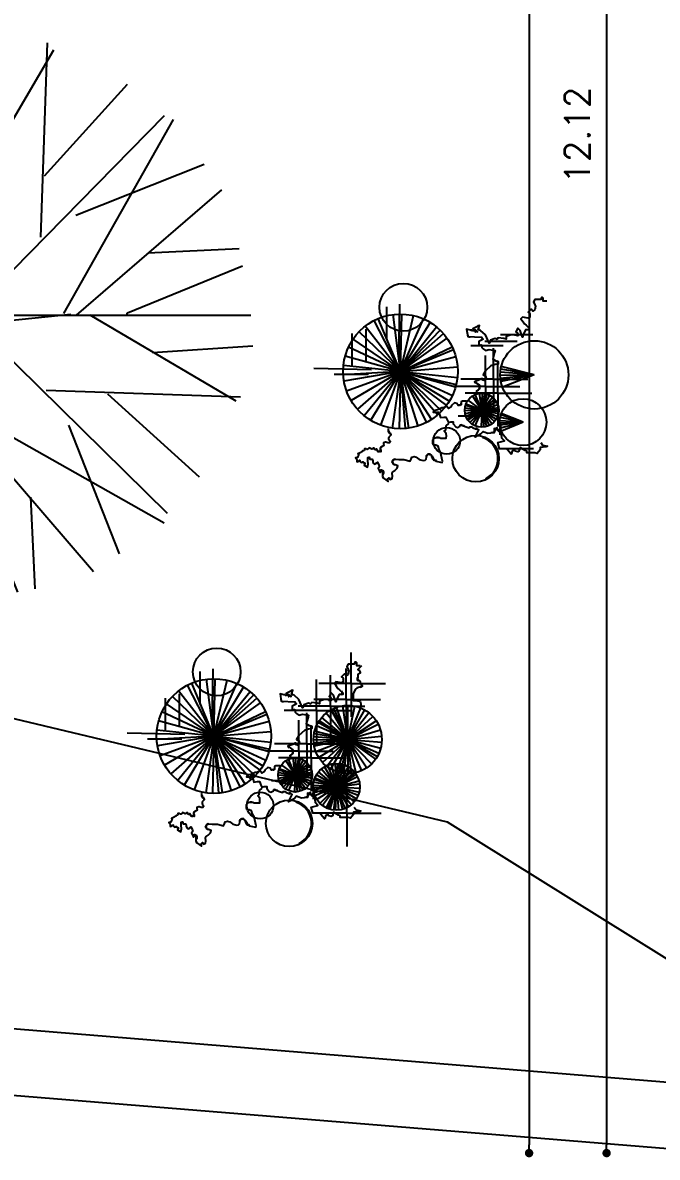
# Model space of a CAD drawing. Header units: millimetres. Extents: x 387 to 811, y 539 to 827.
# Drawn here: x 518.77 to 522.55, y 738.14 to 744.89 of the extents above; entities that cross this region are included whole.
import ezdxf

# ---------------------------------------------------------------- set-up
doc = ezdxf.new("R2010")
doc.units = ezdxf.units.MM
for name, color, linetype in [('cuvas de nível', 51, 'Continuous'), ('MOBILIARIO', 3, 'Continuous'), ('vegetação', 112, 'Continuous')]:
    doc.layers.add(name, color=color, linetype=linetype)
doc.styles.add('ROMANS', font='romans')
doc.dimstyles.new('Cotas_trabalho', dxfattribs={"dimtxt": 0.15, "dimasz": 0.05, "dimexe": 0.2, "dimexo": 0.2, "dimgap": 0.1, "dimtad": 1, "dimzin": 4, "dimdsep": 46, "dimtxsty": 'ROMANS', "dimblk": 'DOT', "dimcen": 0.5, "dimclrd": 256, "dimclre": 256, "dimclrt": 256, "dimadec": 0, "dimazin": 0, "dimtfac": 0.666667, "dimtmove": 2, "dimatfit": 0, "dimldrblk": 'DOT', "dimfxl": 1, "dimtolj": 1, "dimtzin": 4, "dimarcsym": 0})

# ---------------------------------------------------------------- blocks, each defined once
blk = doc.blocks.new('T2', base_point=(179.76, 122.92))
for p, q in [((179.76, 122.92), (179.76, 182.32)), ((187.6, 161.67), (186.23, 182.74)), ((166.66, 160.66), (165.76, 179.9)), ((179.27, 156.4), (169.42, 180.59)), ((179.68, 148.48), (197.76, 179.21)), ((179.77, 145.68), (153.43, 176.25)), ((158.72, 145.53), (148.04, 172.54)), ((179.38, 143.01), (138.6, 166.06)), ((137.87, 164.08), (179.76, 122.92)), ((150.5, 138.92), (131.2, 156.4)), ((179.76, 156.27), (179.27, 156.4)), ((181.73, 122.9), (179.52, 144.47)), ((163.39, 138.18), (122.51, 139.57))]:
    blk.add_line(p, q)
blk = doc.blocks.new('AHUA1PL2')
for p, q in [((0.2221, 1.0978), (0.1833, 1.6947)), ((-0.0139, 0.9484), (-0.2932, 1.634)), ((0, 0), (0, 1.6829)), ((-0.3713, 1.0693), (-0.3968, 1.6144)), ((-0.0024, 0.7242), (0.5099, 1.5949)), ((0.0003, 0.6449), (-0.7461, 1.511)), ((-0.5963, 0.6406), (-0.8989, 1.4057)), ((-0.0108, 0.5691), (-1.1663, 1.2222)), ((-1.187, 1.1662), (0, 0)), ((-0.8293, 0.4533), (-1.376, 0.9485)), ((-0.0001, 0.9449), (-0.0139, 0.9484)), ((0.0558, -0.0005), (-0.007, 0.6104)), ((-0.464, 0.4323), (-1.6222, 0.4717))]:
    blk.add_line(p, q)
at = {"xscale": 0.02833333322, "yscale": 0.02833333322, "zscale": 0.02833333322}
for p, rotation in [((0, 0.0148), 269.9999999999999), ((0, 0), 89.99999999999999), ((0, 0), 180)]:
    blk.add_blockref('T2', p, dxfattribs=dict(at, rotation=rotation))
blk = doc.blocks.new('_DOT')
at = {"color": 0, "linetype": 'ByBlock'}
blk.add_line((-0.5, 0), (-1, 0), dxfattribs=at)
at = {"color": 0, "linetype": 'ByBlock', "const_width": 0.5}
blk.add_lwpolyline([(-0.25, 0, 1), (0.25, 0, 1)], format="xyb", close=True, dxfattribs=at)
blk = doc.blocks.new('*D161')
at = {"lineweight": -2}
blk.add_line((522.2513, 750.2345), (522.2513, 738.2101), dxfattribs=at)
at = {"layer": 'Defpoints', "color": 0}
for p in [(522.2513, 750.2845), (522.2513, 738.1601), (522.2513, 738.1601)]:
    blk.add_point(p, dxfattribs=at)
at = {"lineweight": -2, "xscale": 0.05, "yscale": 0.05, "zscale": 0.05}
for p, rotation in [((522.2513, 750.2845), 90), ((522.2513, 738.1601), 270)]:
    blk.add_blockref('_DOT', p, dxfattribs=dict(at, rotation=rotation))
at = {"insert": (522.0763, 744.2223), "char_height": 0.15, "attachment_point": 5, "rotation": 90, "style": 'ROMANS'}
blk.add_mtext('\\A1;12.12', dxfattribs=at)
blk = doc.blocks.new('*D162')
at = {"lineweight": -2}
for p, q in [((521.9887, 773.1601), (521.9893, 773.1601)), ((521.7893, 773.1101), (521.7893, 738.21))]:
    blk.add_line(p, q, dxfattribs=at)
at = {"layer": 'Defpoints', "color": 0}
for p in [(521.7887, 773.1601, 54), (521.7893, 738.16, 20.5879), (521.7893, 738.16)]:
    blk.add_point(p, dxfattribs=at)
at = {"lineweight": -2, "xscale": 0.05, "yscale": 0.05, "zscale": 0.05}
for p, rotation in [((521.7893, 773.1601), 90), ((521.7893, 738.16), 270)]:
    blk.add_blockref('_DOT', p, dxfattribs=dict(at, rotation=rotation))
at = {"insert": (521.6143, 755.66), "char_height": 0.15, "attachment_point": 5, "rotation": 90, "style": 'ROMANS'}
blk.add_mtext('\\A1;35.00', dxfattribs=at)

msp = doc.modelspace()

# ---------------------------------------------------------------- linework, layer by layer
at = {"layer": 'cuvas de nível'}
msp.add_polyline3d([(500.8206, 744.9977, 104), (506.0607, 743.6334, 104), (513.7007, 741.9434, 104), (521.3007, 740.1334, 104), (522.9471, 739.1061, 104)], dxfattribs=at)
at = {"layer": 'MOBILIARIO'}
for p, q in [((500.5661, 740.3858, 54), (522.9471, 738.5545, 54)), ((500.1453, 740.0189, 54), (522.9476, 738.16, 20.5879))]:
    msp.add_line(p, q, dxfattribs=at)
at = {"layer": 'vegetação'}
for p, q in [((520.9387, 743.2009, 54), (520.9387, 743.0027, 54)), ((520.9387, 743.2009, 54), (520.9387, 743.0027, 54)), ((521.0173, 743.2167, 54), (521.0101, 742.8841, 54)), ((521.0173, 743.2167, 54), (521.0101, 742.8841, 54)), ((521.0225, 742.8155, 54), (521.0299, 743.1568, 54)), ((521.0225, 742.8155, 54), (521.0299, 743.1568, 54)), ((521.0225, 742.8155, 54), (520.8665, 743.1192, 54)), ((521.0225, 742.8155, 54), (520.8665, 743.1192, 54)), ((521.0225, 742.8155, 54), (520.8907, 743.1304, 54)), ((521.0225, 742.8155, 54), (520.8907, 743.1304, 54)), ((521.0225, 742.8155, 54), (520.9793, 743.1541, 54)), ((521.0225, 742.8155, 54), (520.9793, 743.1541, 54)), ((521.0225, 742.8155, 54), (521.101, 743.1477, 54)), ((521.0225, 742.8155, 54), (521.101, 743.1477, 54)), ((521.0225, 742.8155, 54), (521.101, 743.1477, 54)), ((521.0225, 742.8155, 54), (521.101, 743.1477, 54)), ((521.0225, 742.8155, 54), (521.1591, 743.1283, 54)), ((521.0225, 742.8155, 54), (521.1591, 743.1283, 54)), ((521.0225, 742.8155, 54), (521.1999, 743.1072, 54)), ((521.0225, 742.8155, 54), (521.1999, 743.1072, 54)), ((520.7321, 743.0413, 54), (520.7321, 742.8431, 54)), ((520.7321, 743.0413, 54), (520.7321, 742.8431, 54)), ((521.0225, 742.8155, 54), (520.7764, 743.0521, 54)), ((521.0225, 742.8155, 54), (520.7764, 743.0521, 54)), ((521.0225, 742.8155, 54), (520.8117, 743.084, 54)), ((521.0225, 742.8155, 54), (520.8117, 743.084, 54)), ((520.8155, 743.0667, 54), (520.8155, 742.8685, 54)), ((520.8155, 743.0667, 54), (520.8155, 742.8685, 54)), ((521.0225, 742.8155, 54), (521.238, 743.0803, 54)), ((521.0225, 742.8155, 54), (521.238, 743.0803, 54)), ((521.0225, 742.8155, 54), (521.2603, 743.0604, 54)), ((521.0225, 742.8155, 54), (521.2603, 743.0604, 54)), ((521.0225, 742.8155, 54), (521.2786, 743.0412, 54)), ((521.0225, 742.8155, 54), (521.2786, 743.0412, 54)), ((521.8121, 743.0336, 54), (521.6188, 743.0336, 54)), ((521.0225, 742.8155, 54), (520.7129, 742.9594, 54)), ((521.0225, 742.8155, 54), (520.7129, 742.9594, 54)), ((521.0225, 742.8155, 54), (520.7408, 743.0083, 54)), ((521.0225, 742.8155, 54), (520.7408, 743.0083, 54)), ((521.0225, 742.8155, 54), (521.3002, 743.014, 54)), ((521.0225, 742.8155, 54), (521.3002, 743.014, 54)), ((521.0225, 742.8155, 54), (521.3312, 742.9612, 54)), ((521.0225, 742.8155, 54), (521.3312, 742.9612, 54)), ((521.6346, 742.9683, 54), (521.4413, 742.9683, 54)), ((521.7179, 742.9937, 54), (521.5246, 742.9937, 54)), ((521.5766, 742.7688, 54), (521.5766, 742.9536, 54)), ((521.0225, 742.8155, 54), (520.6934, 742.9064, 54)), ((521.0225, 742.8155, 54), (520.6934, 742.9064, 54)), ((521.0225, 742.8155, 54), (521.338, 742.9458, 54)), ((521.0225, 742.8155, 54), (521.338, 742.9458, 54)), ((521.0225, 742.8155, 54), (521.3523, 742.9037, 54)), ((521.0225, 742.8155, 54), (521.3523, 742.9037, 54)), ((521.5295, 742.7253, 54), (521.5295, 742.9101, 54)), ((520.5061, 742.8338, 54), (520.8494, 742.8264, 54)), ((520.5061, 742.8338, 54), (520.8494, 742.8264, 54)), ((521.0225, 742.8155, 54), (520.6829, 742.851, 54)), ((521.0225, 742.8155, 54), (520.6829, 742.851, 54)), ((521.0225, 742.8155, 54), (521.3627, 742.8434, 54)), ((521.0225, 742.8155, 54), (521.3627, 742.8434, 54)), ((521.0225, 742.8155, 54), (521.3627, 742.8434, 54)), ((521.0225, 742.8155, 54), (521.3627, 742.8434, 54)), ((521.602, 742.6854, 54), (521.602, 742.8702, 54)), ((521.8204, 742.7948, 54), (521.6199, 742.8283, 54)), ((521.8204, 742.7948, 54), (521.6233, 742.8447, 54)), ((520.6271, 742.7982, 54), (520.8315, 742.7982, 54)), ((520.6271, 742.7982, 54), (520.8315, 742.7982, 54)), ((521.0225, 742.8155, 54), (520.6817, 742.7947, 54)), ((521.0225, 742.8155, 54), (520.6817, 742.7947, 54)), ((521.0225, 742.8155, 54), (520.6861, 742.7571, 54)), ((521.0225, 742.8155, 54), (520.6861, 742.7571, 54)), ((521.0225, 742.8155, 54), (520.7019, 742.698, 54)), ((521.0225, 742.8155, 54), (520.7019, 742.698, 54)), ((521.0225, 742.8155, 54), (520.728, 742.6426, 54)), ((521.0225, 742.8155, 54), (520.728, 742.6426, 54)), ((521.0225, 742.8155, 54), (520.7663, 742.5897, 54)), ((521.0225, 742.8155, 54), (520.7663, 742.5897, 54)), ((521.0225, 742.8155, 54), (520.807, 742.5507, 54)), ((521.0225, 742.8155, 54), (520.807, 742.5507, 54)), ((521.0225, 742.8155, 54), (520.8451, 742.5237, 54)), ((521.0225, 742.8155, 54), (520.8451, 742.5237, 54)), ((521.0225, 742.8155, 54), (520.9046, 742.495, 54)), ((521.0225, 742.8155, 54), (520.9046, 742.495, 54)), ((521.0225, 742.8155, 54), (520.974, 742.4775, 54)), ((521.0225, 742.8155, 54), (520.974, 742.4775, 54)), ((521.0225, 742.8155, 54), (521.0151, 742.4741, 54)), ((521.0225, 742.8155, 54), (521.0151, 742.4741, 54)), ((521.0225, 742.8155, 54), (521.2686, 742.5788, 54)), ((521.0225, 742.8155, 54), (521.2451, 742.5566, 54)), ((521.0225, 742.8155, 54), (521.2971, 742.6126, 54)), ((521.0225, 742.8155, 54), (521.3515, 742.7245, 54)), ((521.0225, 742.8155, 54), (521.3547, 742.7369, 54)), ((521.0225, 742.8155, 54), (521.3321, 742.6716, 54)), ((521.0225, 742.8155, 54), (521.3142, 742.6381, 54)), ((521.0225, 742.8155, 54), (521.362, 742.7799, 54)), ((521.0225, 742.8155, 54), (521.1263, 742.4902, 54)), ((521.0225, 742.8155, 54), (521.1784, 742.5117, 54)), ((521.0225, 742.8155, 54), (521.2083, 742.5291, 54)), ((521.0225, 742.8155, 54), (521.0713, 742.4776, 54)), ((521.0225, 742.8155, 54), (521.0504, 742.4752, 54)), ((521.0225, 742.8155, 54), (521.2686, 742.5788, 54)), ((521.0225, 742.8155, 54), (521.2451, 742.5566, 54)), ((521.0225, 742.8155, 54), (521.2971, 742.6126, 54)), ((521.0225, 742.8155, 54), (521.3515, 742.7245, 54)), ((521.0225, 742.8155, 54), (521.3547, 742.7369, 54)), ((521.0225, 742.8155, 54), (521.3321, 742.6716, 54)), ((521.0225, 742.8155, 54), (521.3142, 742.6381, 54)), ((521.0225, 742.8155, 54), (521.362, 742.7799, 54)), ((521.0225, 742.8155, 54), (521.1263, 742.4902, 54)), ((521.0225, 742.8155, 54), (521.1784, 742.5117, 54)), ((521.0225, 742.8155, 54), (521.2083, 742.5291, 54)), ((521.0225, 742.8155, 54), (521.0713, 742.4776, 54)), ((521.0225, 742.8155, 54), (521.0504, 742.4752, 54)), ((521.5766, 742.7688, 54), (521.3833, 742.7688, 54)), ((521.5766, 742.7688, 54), (521.7811, 742.7688, 54)), ((521.5766, 742.7688, 54), (521.5766, 742.5707, 54)), ((521.8204, 742.7948, 54), (521.6171, 742.7919, 54)), ((521.8204, 742.7948, 54), (521.6178, 742.8116, 54)), ((521.8204, 742.7948, 54), (521.6182, 742.7737, 54)), ((521.8204, 742.7948, 54), (521.6209, 742.7557, 54)), ((521.8204, 742.7948, 54), (521.6311, 742.7207, 54)), ((521.5295, 742.7253, 54), (521.3362, 742.7253, 54)), ((521.602, 742.6854, 54), (521.4087, 742.6854, 54)), ((521.5072, 742.5841, 54), (521.4946, 742.685, 54)), ((521.5072, 742.5841, 54), (521.5114, 742.6857, 54)), ((521.5072, 742.5841, 54), (521.5281, 742.6836, 54)), ((521.5295, 742.7253, 54), (521.734, 742.7253, 54)), ((521.5295, 742.7253, 54), (521.5295, 742.5271, 54)), ((521.602, 742.6854, 54), (521.8065, 742.6854, 54)), ((521.602, 742.6854, 54), (521.602, 742.4872, 54)), ((521.5072, 742.5841, 54), (521.4123, 742.6206, 54)), ((521.5072, 742.5841, 54), (521.4255, 742.6445, 54)), ((521.5072, 742.5841, 54), (521.4519, 742.6694, 54)), ((521.5072, 742.5841, 54), (521.4519, 742.6694, 54)), ((521.5072, 742.5841, 54), (521.4681, 742.6779, 54)), ((521.5072, 742.5841, 54), (521.5394, 742.6805, 54)), ((521.5072, 742.5841, 54), (521.5561, 742.6732, 54)), ((521.5072, 742.5841, 54), (521.5713, 742.663, 54)), ((521.5072, 742.5841, 54), (521.5713, 742.663, 54)), ((521.5072, 742.5841, 54), (521.5843, 742.6503, 54)), ((521.5072, 742.5841, 54), (521.5949, 742.6355, 54)), ((521.5072, 742.5841, 54), (521.6027, 742.619, 54)), ((521.3665, 742.5512, 54), (521.571, 742.5512, 54)), ((521.5072, 742.5841, 54), (521.4056, 742.5799, 54)), ((521.5072, 742.5841, 54), (521.4063, 742.5967, 54)), ((521.5072, 742.5841, 54), (521.4077, 742.5632, 54)), ((521.5072, 742.5841, 54), (521.4094, 742.612, 54)), ((521.5072, 742.5841, 54), (521.4125, 742.5471, 54)), ((521.5072, 742.5841, 54), (521.4199, 742.532, 54)), ((521.5072, 742.5841, 54), (521.4245, 742.525, 54)), ((521.5072, 742.5841, 54), (521.4363, 742.5112, 54)), ((521.5072, 742.5841, 54), (521.4505, 742.4997, 54)), ((521.5072, 742.5841, 54), (521.4665, 742.4909, 54)), ((521.5072, 742.5841, 54), (521.503, 742.4825, 54)), ((521.5072, 742.5841, 54), (521.6074, 742.6014, 54)), ((521.5072, 742.5841, 54), (521.6088, 742.5883, 54)), ((521.5072, 742.5841, 54), (521.594, 742.5312, 54)), ((521.5072, 742.5841, 54), (521.6071, 742.5651, 54)), ((521.5072, 742.5841, 54), (521.6087, 742.5787, 54)), ((521.5072, 742.5841, 54), (521.6021, 742.5476, 54)), ((521.5072, 742.5841, 54), (521.5519, 742.4927, 54)), ((521.5072, 742.5841, 54), (521.52, 742.4832, 54)), ((521.5072, 742.5841, 54), (521.5362, 742.4866, 54)), ((521.5072, 742.5841, 54), (521.5198, 742.4832, 54)), ((521.5072, 742.5841, 54), (521.5699, 742.5041, 54)), ((521.5072, 742.5841, 54), (521.5832, 742.5165, 54)), ((521.7532, 742.5132, 54), (521.621, 742.5574, 54)), ((521.7532, 742.5132, 54), (521.6234, 742.5638, 54)), ((521.7532, 742.5132, 54), (521.6139, 742.5081, 54)), ((521.7532, 742.5132, 54), (521.614, 742.5206, 54)), ((521.7532, 742.5132, 54), (521.6149, 742.4959, 54)), ((521.7532, 742.5132, 54), (521.6168, 742.5418, 54)), ((521.7532, 742.5132, 54), (521.6186, 742.4773, 54)), ((521.7532, 742.5132, 54), (521.6246, 742.4595, 54)), ((521.8158, 742.3553, 54), (521.6224, 742.3553, 54)), ((520.7291, 740.9562, 54), (520.7291, 741.141, 54)), ((519.8266, 741.0291, 54), (519.8266, 740.831, 54)), ((519.9053, 741.045, 54), (519.8981, 740.7123, 54)), ((520.6059, 740.822, 54), (520.6059, 741.0068, 54)), ((520.7001, 740.8619, 54), (520.7001, 741.0467, 54)), ((519.9105, 740.6437, 54), (519.7545, 740.9474, 54)), ((519.9105, 740.6437, 54), (519.7787, 740.9587, 54)), ((519.9105, 740.6437, 54), (519.8673, 740.9824, 54)), ((519.9105, 740.6437, 54), (519.9179, 740.985, 54)), ((519.9105, 740.6437, 54), (519.989, 740.976, 54)), ((519.9105, 740.6437, 54), (519.989, 740.976, 54)), ((519.9105, 740.6437, 54), (520.0471, 740.9566, 54)), ((519.9105, 740.6437, 54), (520.0878, 740.9354, 54)), ((520.5226, 740.7966, 54), (520.5226, 740.9814, 54)), ((520.7291, 740.9562, 54), (520.5358, 740.9562, 54)), ((520.7291, 740.9562, 54), (520.7291, 740.7581, 54)), ((520.7291, 740.9562, 54), (520.9336, 740.9562, 54)), ((519.6201, 740.8695, 54), (519.6201, 740.6714, 54)), ((519.9105, 740.6437, 54), (519.6644, 740.8803, 54)), ((519.9105, 740.6437, 54), (519.6997, 740.9123, 54)), ((519.7035, 740.8949, 54), (519.7035, 740.6968, 54)), ((519.9105, 740.6437, 54), (520.126, 740.9085, 54)), ((519.9105, 740.6437, 54), (520.1483, 740.8886, 54)), ((519.9105, 740.6437, 54), (520.1666, 740.8694, 54)), ((520.7001, 740.8619, 54), (520.5068, 740.8619, 54)), ((520.7001, 740.8619, 54), (520.7001, 740.6637, 54)), ((520.7001, 740.8619, 54), (520.9046, 740.8619, 54)), ((519.9105, 740.6437, 54), (519.6288, 740.8366, 54)), ((519.9105, 740.6437, 54), (520.1882, 740.8422, 54)), ((520.5226, 740.7966, 54), (520.3293, 740.7966, 54)), ((520.6059, 740.822, 54), (520.4126, 740.822, 54)), ((520.5226, 740.7966, 54), (520.5226, 740.5984, 54)), ((520.5226, 740.7966, 54), (520.727, 740.7966, 54)), ((520.6059, 740.822, 54), (520.6059, 740.6238, 54)), ((520.6059, 740.822, 54), (520.8104, 740.822, 54)), ((520.7084, 740.623, 54), (520.6096, 740.8007, 54)), ((520.7084, 740.623, 54), (520.6116, 740.8019, 54)), ((520.7084, 740.623, 54), (520.6259, 740.8089, 54)), ((520.7084, 740.623, 54), (520.6424, 740.8154, 54)), ((520.7084, 740.623, 54), (520.6783, 740.8241, 54)), ((520.7084, 740.623, 54), (520.7084, 740.8264, 54)), ((520.7084, 740.623, 54), (520.7509, 740.8219, 54)), ((520.7084, 740.623, 54), (520.7509, 740.8219, 54)), ((520.7084, 740.623, 54), (520.7857, 740.8111, 54)), ((520.7084, 740.623, 54), (520.8102, 740.799, 54)), ((519.9105, 740.6437, 54), (519.5814, 740.7347, 54)), ((519.9105, 740.6437, 54), (519.6009, 740.7876, 54)), ((519.9105, 740.6437, 54), (520.2192, 740.7894, 54)), ((519.9105, 740.6437, 54), (520.226, 740.774, 54)), ((519.9105, 740.6437, 54), (520.2403, 740.732, 54)), ((520.4175, 740.5536, 54), (520.4175, 740.7384, 54)), ((520.4646, 740.5971, 54), (520.4646, 740.7819, 54)), ((520.7084, 740.623, 54), (520.5324, 740.7249, 54)), ((520.7084, 740.623, 54), (520.5382, 740.7343, 54)), ((520.7084, 740.623, 54), (520.5534, 740.7547, 54)), ((520.7084, 740.623, 54), (520.5794, 740.7802, 54)), ((520.7084, 740.623, 54), (520.8333, 740.7835, 54)), ((520.7084, 740.623, 54), (520.858, 740.7608, 54)), ((520.7084, 740.623, 54), (520.8786, 740.7343, 54)), ((519.3941, 740.6621, 54), (519.7373, 740.6546, 54)), ((519.9105, 740.6437, 54), (519.5709, 740.6793, 54)), ((519.9105, 740.6437, 54), (520.2507, 740.6717, 54)), ((519.9105, 740.6437, 54), (520.2507, 740.6717, 54)), ((520.49, 740.5137, 54), (520.49, 740.6985, 54)), ((520.7084, 740.623, 54), (520.5078, 740.6566, 54)), ((520.7084, 740.623, 54), (520.5113, 740.673, 54)), ((520.7084, 740.623, 54), (520.5222, 740.7047, 54)), ((520.7084, 740.623, 54), (520.8903, 740.7138, 54)), ((520.7084, 740.623, 54), (520.9036, 740.6799, 54)), ((519.5151, 740.6265, 54), (519.7195, 740.6265, 54)), ((519.9105, 740.6437, 54), (519.5697, 740.6229, 54)), ((519.9105, 740.6437, 54), (519.5741, 740.5854, 54)), ((519.9105, 740.6437, 54), (519.5899, 740.5262, 54)), ((519.9105, 740.6437, 54), (519.616, 740.4709, 54)), ((519.9105, 740.6437, 54), (519.6543, 740.418, 54)), ((519.9105, 740.6437, 54), (519.695, 740.3789, 54)), ((519.9105, 740.6437, 54), (519.7331, 740.352, 54)), ((519.9105, 740.6437, 54), (519.7926, 740.3233, 54)), ((519.9105, 740.6437, 54), (519.862, 740.3058, 54)), ((519.9105, 740.6437, 54), (519.9031, 740.3024, 54)), ((519.9105, 740.6437, 54), (520.1566, 740.4071, 54)), ((519.9105, 740.6437, 54), (520.1331, 740.3849, 54)), ((519.9105, 740.6437, 54), (520.1851, 740.4409, 54)), ((519.9105, 740.6437, 54), (520.2395, 740.5527, 54)), ((519.9105, 740.6437, 54), (520.2427, 740.5652, 54)), ((519.9105, 740.6437, 54), (520.2201, 740.4998, 54)), ((519.9105, 740.6437, 54), (520.2022, 740.4663, 54)), ((519.9105, 740.6437, 54), (520.25, 740.6081, 54)), ((519.9105, 740.6437, 54), (520.0143, 740.3185, 54)), ((519.9105, 740.6437, 54), (520.0664, 740.34, 54)), ((519.9105, 740.6437, 54), (520.0963, 740.3573, 54)), ((519.9105, 740.6437, 54), (519.9593, 740.3058, 54)), ((519.9105, 740.6437, 54), (519.9384, 740.3035, 54)), ((520.4646, 740.5971, 54), (520.2713, 740.5971, 54)), ((520.4646, 740.5971, 54), (520.6691, 740.5971, 54)), ((520.4646, 740.5971, 54), (520.4646, 740.3989, 54)), ((520.7084, 740.623, 54), (520.5051, 740.6202, 54)), ((520.7084, 740.623, 54), (520.5058, 740.6398, 54)), ((520.7084, 740.623, 54), (520.5062, 740.602, 54)), ((520.7084, 740.623, 54), (520.5089, 740.5839, 54)), ((520.7084, 740.623, 54), (520.519, 740.5489, 54)), ((520.7084, 740.623, 54), (520.5353, 740.5163, 54)), ((520.7084, 740.623, 54), (520.5572, 740.4871, 54)), ((520.7084, 740.623, 54), (520.5839, 740.4623, 54)), ((520.7084, 740.623, 54), (520.6066, 740.4471, 54)), ((520.7084, 740.623, 54), (520.6424, 740.4307, 54)), ((520.7084, 740.623, 54), (520.6659, 740.4242, 54)), ((520.7084, 740.623, 54), (520.6839, 740.4212, 54)), ((520.7084, 740.623, 54), (520.9106, 740.6441, 54)), ((520.7084, 740.623, 54), (520.9106, 740.6441, 54)), ((520.7084, 740.623, 54), (520.7294, 740.4208, 54)), ((520.7084, 740.623, 54), (520.7564, 740.4255, 54)), ((520.7084, 740.623, 54), (520.7909, 740.4372, 54)), ((520.7084, 740.623, 54), (520.8745, 740.5058, 54)), ((520.7084, 740.623, 54), (520.8509, 740.478, 54)), ((520.7084, 740.623, 54), (520.8228, 740.4549, 54)), ((520.7084, 740.623, 54), (520.8844, 740.5212, 54)), ((520.7084, 740.623, 54), (520.8946, 740.5414, 54)), ((520.7084, 740.623, 54), (520.9111, 740.6076, 54)), ((520.7084, 740.623, 54), (520.9051, 740.5717, 54)), ((520.7084, 740.623, 54), (520.7084, 740.4197, 54)), ((520.4175, 740.5536, 54), (520.2242, 740.5536, 54)), ((520.4175, 740.5536, 54), (520.622, 740.5536, 54)), ((520.4175, 740.5536, 54), (520.4175, 740.3554, 54)), ((520.49, 740.5137, 54), (520.2966, 740.5137, 54)), ((520.3952, 740.4123, 54), (520.3135, 740.4728, 54)), ((520.3952, 740.4123, 54), (520.3399, 740.4977, 54)), ((520.3952, 740.4123, 54), (520.3399, 740.4977, 54)), ((520.3952, 740.4123, 54), (520.356, 740.5062, 54)), ((520.3952, 740.4123, 54), (520.3826, 740.5132, 54)), ((520.3952, 740.4123, 54), (520.3994, 740.5139, 54)), ((520.3952, 740.4123, 54), (520.4161, 740.5118, 54)), ((520.3952, 740.4123, 54), (520.4274, 740.5088, 54)), ((520.3952, 740.4123, 54), (520.4441, 740.5015, 54)), ((520.3952, 740.4123, 54), (520.4593, 740.4913, 54)), ((520.3952, 740.4123, 54), (520.4593, 740.4913, 54)), ((520.3952, 740.4123, 54), (520.4723, 740.4786, 54)), ((520.3952, 740.4123, 54), (520.4829, 740.4637, 54)), ((520.49, 740.5137, 54), (520.6944, 740.5137, 54)), ((520.49, 740.5137, 54), (520.49, 740.3155, 54)), ((520.6412, 740.3414, 54), (520.5698, 740.4611, 54)), ((520.6412, 740.3414, 54), (520.5905, 740.4712, 54)), ((520.6412, 740.3414, 54), (520.6126, 740.4778, 54)), ((520.6412, 740.3414, 54), (520.6354, 740.4806, 54)), ((520.6412, 740.3414, 54), (520.6486, 740.4806, 54)), ((520.6412, 740.3414, 54), (520.6672, 740.4783, 54)), ((520.6412, 740.3414, 54), (520.6912, 740.4715, 54)), ((520.6412, 740.3414, 54), (520.7136, 740.4604, 54)), ((520.3952, 740.4123, 54), (520.2936, 740.4081, 54)), ((520.3952, 740.4123, 54), (520.2943, 740.4249, 54)), ((520.3952, 740.4123, 54), (520.2957, 740.3915, 54)), ((520.3952, 740.4123, 54), (520.2974, 740.4402, 54)), ((520.3952, 740.4123, 54), (520.3003, 740.4489, 54)), ((520.3952, 740.4123, 54), (520.3005, 740.3754, 54)), ((520.3952, 740.4123, 54), (520.3079, 740.3603, 54)), ((520.3952, 740.4123, 54), (520.3124, 740.3533, 54)), ((520.3952, 740.4123, 54), (520.3243, 740.3395, 54)), ((520.3952, 740.4123, 54), (520.3385, 740.328, 54)), ((520.3952, 740.4123, 54), (520.3545, 740.3192, 54)), ((520.3952, 740.4123, 54), (520.391, 740.3108, 54)), ((520.3952, 740.4123, 54), (520.4907, 740.4473, 54)), ((520.3952, 740.4123, 54), (520.4954, 740.4296, 54)), ((520.3952, 740.4123, 54), (520.4968, 740.4165, 54)), ((520.3952, 740.4123, 54), (520.482, 740.3595, 54)), ((520.3952, 740.4123, 54), (520.4951, 740.3933, 54)), ((520.3952, 740.4123, 54), (520.4967, 740.4069, 54)), ((520.3952, 740.4123, 54), (520.4901, 740.3758, 54)), ((520.3952, 740.4123, 54), (520.4399, 740.321, 54)), ((520.3952, 740.4123, 54), (520.408, 740.3115, 54)), ((520.3952, 740.4123, 54), (520.4242, 740.3149, 54)), ((520.3952, 740.4123, 54), (520.4078, 740.3115, 54)), ((520.3952, 740.4123, 54), (520.4579, 740.3323, 54)), ((520.3952, 740.4123, 54), (520.4712, 740.3448, 54)), ((520.6412, 740.3414, 54), (520.509, 740.3856, 54)), ((520.6412, 740.3414, 54), (520.5114, 740.3921, 54)), ((520.6412, 740.3414, 54), (520.5215, 740.4128, 54)), ((520.6412, 740.3414, 54), (520.5348, 740.4315, 54)), ((520.6412, 740.3414, 54), (520.5511, 740.4478, 54)), ((520.6412, 740.3414, 54), (520.7289, 740.4496, 54)), ((520.6412, 740.3414, 54), (520.7397, 740.44, 54)), ((520.6412, 740.3414, 54), (520.7508, 740.4274, 54)), ((520.6412, 740.3414, 54), (520.7581, 740.4172, 54)), ((520.6412, 740.3414, 54), (520.7663, 740.4026, 54)), ((520.2545, 740.3794, 54), (520.4589, 740.3794, 54)), ((520.6412, 740.3414, 54), (520.5019, 740.3364, 54)), ((520.6412, 740.3414, 54), (520.502, 740.3489, 54)), ((520.6412, 740.3414, 54), (520.5029, 740.3242, 54)), ((520.6412, 740.3414, 54), (520.5048, 740.37, 54)), ((520.6412, 740.3414, 54), (520.5065, 740.3055, 54)), ((520.6412, 740.3414, 54), (520.5126, 740.2878, 54)), ((520.6412, 740.3414, 54), (520.5242, 740.2657, 54)), ((520.6412, 740.3414, 54), (520.5242, 740.2657, 54)), ((520.6412, 740.3414, 54), (520.5426, 740.2429, 54)), ((520.6412, 740.3414, 54), (520.5583, 740.2294, 54)), ((520.6412, 740.3414, 54), (520.58, 740.2163, 54)), ((520.6412, 740.3414, 54), (520.5911, 740.2114, 54)), ((520.6412, 740.3414, 54), (520.6014, 740.2079, 54)), ((520.6412, 740.3414, 54), (520.6239, 740.2032, 54)), ((520.6412, 740.3414, 54), (520.6337, 740.2023, 54)), ((520.6412, 740.3414, 54), (520.7758, 740.3774, 54)), ((520.6412, 740.3414, 54), (520.7794, 740.3587, 54)), ((520.6412, 740.3414, 54), (520.7475, 740.2514, 54)), ((520.6412, 740.3414, 54), (520.7608, 740.2701, 54)), ((520.6412, 740.3414, 54), (520.7709, 740.2908, 54)), ((520.6412, 740.3414, 54), (520.7803, 740.334, 54)), ((520.6412, 740.3414, 54), (520.7767, 740.3093, 54)), ((520.6412, 740.3414, 54), (520.7312, 740.2351, 54)), ((520.6412, 740.3414, 54), (520.6918, 740.2117, 54)), ((520.6412, 740.3414, 54), (520.6771, 740.2068, 54)), ((520.6412, 740.3414, 54), (520.6525, 740.2026, 54)), ((520.6412, 740.3414, 54), (520.6771, 740.2068, 54)), ((520.6412, 740.3414, 54), (520.7125, 740.2218, 54)), ((520.7037, 740.1836, 54), (520.7037, 740.3684, 54)), ((520.7037, 740.1836, 54), (520.5104, 740.1836, 54)), ((520.7037, 740.1836, 54), (520.9082, 740.1836, 54)), ((520.7037, 740.1836, 54), (520.7037, 739.9854, 54))]:
    msp.add_line(p, q, dxfattribs=at)
at = {"layer": 'vegetação', "elevation": 54}
for points in [[(521.8955, 743.2332), (521.8737, 743.2332), (521.8737, 743.2332), (521.8737, 743.2477), (521.8737, 743.2513), (521.8701, 743.2549), (521.8629, 743.2549), (521.8592, 743.244), (521.8556, 743.244), (521.8411, 743.244), (521.8303, 743.244), (521.823, 743.244), (521.8158, 743.2295), (521.823, 743.2114), (521.8266, 743.2041), (521.823, 743.1824), (521.8121, 743.1751), (521.8013, 743.186), (521.7832, 743.1679), (521.794, 743.1606), (521.794, 743.1388), (521.7832, 743.1316), (521.7505, 743.1388), (521.7397, 743.128), (521.7469, 743.1207), (521.7542, 743.1098), (521.7614, 743.0989), (521.7723, 743.0917), (521.7904, 743.0735), (521.7904, 743.0627), (521.7687, 743.0627), (521.7542, 743.0336), (521.7505, 743.0191), (521.7361, 743.059), (521.7216, 743.0735), (521.7107, 743.0518), (521.7216, 743.0409), (521.7216, 743.0264), (521.6962, 743.0336), (521.6817, 743.0336), (521.6527, 743.0228), (521.6527, 743.0083), (521.6382, 743.0119), (521.6056, 743.0155), (521.5984, 743.0083), (521.5875, 743.0119), (521.5585, 743.001), (521.5513, 742.9829), (521.5295, 743.0336), (521.5006, 743.059), (521.4861, 743.0627), (521.4933, 743.0881), (521.4535, 743.0699), (521.4824, 743.0518), (521.4172, 743.0663), (521.4245, 743.0228), (521.5042, 743.0191), (521.515, 743.0083), (521.4897, 742.9937), (521.4897, 742.9756), (521.4969, 742.972), (521.5078, 742.972), (521.5078, 742.9575), (521.515, 742.9502), (521.5295, 742.9393), (521.5513, 742.9466), (521.5875, 742.9393), (521.5839, 742.9284), (521.573, 742.8885), (521.5803, 742.8849), (521.5911, 742.8777), (521.6056, 742.874), (521.6056, 742.8595), (521.5875, 742.8559), (521.5621, 742.8486), (521.5295, 742.8196), (521.515, 742.7942), (521.5295, 742.787), (521.5332, 742.7725), (521.5223, 742.7616), (521.5042, 742.7688), (521.4643, 742.7543), (521.4861, 742.7398), (521.4933, 742.7326), (521.4933, 742.7181), (521.4933, 742.7181), (521.4933, 742.7108), (521.4752, 742.6999), (521.4788, 742.689)], [(521.4172, 742.6382), (521.3919, 742.6382), (521.3846, 742.6346), (521.3846, 742.6201), (521.3846, 742.6165), (521.3665, 742.6129), (521.3593, 742.6237), (521.3448, 742.6274), (521.3266, 742.6129), (521.3266, 742.6092), (521.323, 742.602), (521.3085, 742.5947), (521.3085, 742.5947), (521.2977, 742.6092), (521.2795, 742.5983), (521.2687, 742.5983), (521.2433, 742.5875), (521.2216, 742.5802), (521.218, 742.573), (521.2397, 742.573), (521.2506, 742.573), (521.2542, 742.5657), (521.2614, 742.5403), (521.2832, 742.5439), (521.2904, 742.5439), (521.294, 742.5439), (521.3049, 742.5185), (521.3085, 742.5113), (521.323, 742.5149), (521.323, 742.5149), (521.3375, 742.5149), (521.3375, 742.504), (521.352, 742.4859), (521.3629, 742.4823), (521.3774, 742.4895), (521.381, 742.4968), (521.4317, 742.4786), (521.4353, 742.4859), (521.4462, 742.4859), (521.4535, 742.4786), (521.4752, 742.4714), (521.4752, 742.4823)], [(520.951, 742.4748), (520.9498, 742.4724), (520.9498, 742.4712), (520.9498, 742.4676), (520.9498, 742.4652), (520.9498, 742.4628), (520.9522, 742.4616), (520.9534, 742.458), (520.9558, 742.4544), (520.9582, 742.452), (520.9606, 742.4484), (520.963, 742.4436), (520.9654, 742.44), (520.9654, 742.4364), (520.9594, 742.4304), (520.9594, 742.4292), (520.957, 742.428), (520.9534, 742.4232), (520.9522, 742.4184), (520.9522, 742.4136), (520.9558, 742.4088), (520.9606, 742.3992), (520.9606, 742.3956), (520.957, 742.3908), (520.9474, 742.3896), (520.9354, 742.3944), (520.933, 742.3944), (520.921, 742.3908), (520.921, 742.386), (520.9222, 742.3812), (520.9234, 742.3776), (520.921, 742.3716), (520.9137, 742.368), (520.9041, 742.3632), (520.9017, 742.356), (520.9029, 742.3512), (520.9053, 742.3452), (520.9053, 742.3368), (520.8873, 742.3404), (520.8801, 742.3536), (520.8801, 742.3536), (520.8789, 742.3536), (520.8777, 742.3476), (520.8753, 742.3476), (520.8753, 742.3476), (520.8729, 742.3476), (520.8693, 742.35), (520.8693, 742.3512), (520.8681, 742.3572), (520.8669, 742.3584), (520.8645, 742.3584), (520.8621, 742.3584), (520.8585, 742.356), (520.8573, 742.3536), (520.8513, 742.3524), (520.8356, 742.3608), (520.8356, 742.3608), (520.838, 742.3584), (520.8248, 742.35), (520.8224, 742.3512), (520.8176, 742.3536), (520.808, 742.3548), (520.8092, 742.3536), (520.8092, 742.3488), (520.8056, 742.3452), (520.7984, 742.3416), (520.7972, 742.3428), (520.796, 742.3392), (520.7828, 742.3308), (520.7696, 742.3248), (520.7744, 742.32), (520.7708, 742.3128), (520.7696, 742.308), (520.7672, 742.3032), (520.7635, 742.302), (520.7611, 742.3008), (520.7551, 742.3008), (520.7563, 742.2972), (520.7587, 742.296), (520.7611, 742.2924), (520.7635, 742.2888), (520.7623, 742.284), (520.7623, 742.2792), (520.7684, 742.2768), (520.7732, 742.2804), (520.7756, 742.2828), (520.7792, 742.2864), (520.7816, 742.2852), (520.7792, 742.2816), (520.7876, 742.272), (520.7888, 742.272), (520.7936, 742.2756), (520.7984, 742.2756), (520.8128, 742.2695), (520.8068, 742.2563), (520.826, 742.2455), (520.8296, 742.2623), (520.8284, 742.2852), (520.8284, 742.302), (520.8332, 742.3056), (520.8356, 742.3044), (520.8392, 742.2936), (520.8429, 742.2924), (520.8525, 742.2924), (520.8549, 742.2924), (520.8585, 742.2828), (520.8585, 742.2792), (520.8609, 742.2695), (520.8681, 742.2623), (520.8729, 742.2659), (520.8825, 742.2708), (520.8849, 742.2744), (520.8945, 742.2563), (520.8981, 742.2491), (520.8933, 742.2431), (520.8897, 742.2371), (520.9017, 742.2131), (520.9029, 742.2215), (520.9089, 742.2227), (520.9137, 742.2167), (520.9173, 742.2107), (520.9149, 742.2047), (520.9161, 742.1891), (520.9222, 742.1795), (520.9486, 742.1603), (520.9462, 742.1735), (520.9546, 742.1819), (520.9618, 742.1711), (520.9726, 742.1771), (520.975, 742.1915), (520.9726, 742.2095), (520.9762, 742.2179), (520.9882, 742.2251), (521.0027, 742.2383), (521.0063, 742.2539), (520.9906, 742.2587), (520.9834, 742.2611), (520.9726, 742.2768), (520.9798, 742.2888), (520.9918, 742.2936), (521.0135, 742.2912), (521.0435, 742.2912), (521.0796, 742.2816), (521.0844, 742.2888), (521.0868, 742.2924), (521.0904, 742.3044), (521.1036, 742.3092), (521.118, 742.3056), (521.1228, 742.3008), (521.1348, 742.29), (521.1589, 742.2852), (521.1697, 742.2876), (521.1757, 742.2924), (521.1781, 742.3056), (521.1781, 742.3152), (521.1865, 742.3224), (521.2057, 742.3188), (521.2117, 742.3104), (521.2225, 742.2912), (521.2334, 742.2816), (521.2718, 742.272), (521.2742, 742.2804), (521.2622, 742.3344), (521.2526, 742.35), (521.2478, 742.3704), (521.2334, 742.3752), (521.2201, 742.3788), (521.2165, 742.3884), (521.2165, 742.4088), (521.2261, 742.4208), (521.2526, 742.422), (521.2634, 742.4172), (521.2958, 742.4184), (521.297, 742.4316), (521.2958, 742.446), (521.2838, 742.4604), (521.2922, 742.4676), (521.2946, 742.4917), (521.3115, 742.5049)], [(520.951, 742.4748), (520.9498, 742.4724), (520.9498, 742.4712), (520.9498, 742.4676), (520.9498, 742.4652), (520.9498, 742.4628), (520.9522, 742.4616), (520.9534, 742.458), (520.9558, 742.4544), (520.9582, 742.452), (520.9606, 742.4484), (520.963, 742.4436), (520.9654, 742.44), (520.9654, 742.4364), (520.9594, 742.4304), (520.9594, 742.4292), (520.957, 742.428), (520.9534, 742.4232), (520.9522, 742.4184), (520.9522, 742.4136), (520.9558, 742.4088), (520.9606, 742.3992), (520.9606, 742.3956), (520.957, 742.3908), (520.9474, 742.3896), (520.9354, 742.3944), (520.933, 742.3944), (520.921, 742.3908), (520.921, 742.386), (520.9222, 742.3812), (520.9234, 742.3776), (520.921, 742.3716), (520.9137, 742.368), (520.9041, 742.3632), (520.9017, 742.356), (520.9029, 742.3512), (520.9053, 742.3452), (520.9053, 742.3368), (520.8873, 742.3404), (520.8801, 742.3536), (520.8801, 742.3536), (520.8789, 742.3536), (520.8777, 742.3476), (520.8753, 742.3476), (520.8753, 742.3476), (520.8729, 742.3476), (520.8693, 742.35), (520.8693, 742.3512), (520.8681, 742.3572), (520.8669, 742.3584), (520.8645, 742.3584), (520.8621, 742.3584), (520.8585, 742.356), (520.8573, 742.3536), (520.8513, 742.3524), (520.8356, 742.3608), (520.8356, 742.3608), (520.838, 742.3584), (520.8248, 742.35), (520.8224, 742.3512), (520.8176, 742.3536), (520.808, 742.3548), (520.8092, 742.3536), (520.8092, 742.3488), (520.8056, 742.3452), (520.7984, 742.3416), (520.7972, 742.3428), (520.796, 742.3392), (520.7828, 742.3308), (520.7696, 742.3248), (520.7744, 742.32), (520.7708, 742.3128), (520.7696, 742.308), (520.7672, 742.3032), (520.7635, 742.302), (520.7611, 742.3008), (520.7551, 742.3008), (520.7563, 742.2972), (520.7587, 742.296), (520.7611, 742.2924), (520.7635, 742.2888), (520.7623, 742.284), (520.7623, 742.2792), (520.7684, 742.2768), (520.7732, 742.2804), (520.7756, 742.2828), (520.7792, 742.2864), (520.7816, 742.2852), (520.7792, 742.2816), (520.7876, 742.272), (520.7888, 742.272), (520.7936, 742.2756), (520.7984, 742.2756), (520.8128, 742.2695), (520.8068, 742.2563), (520.826, 742.2455), (520.8296, 742.2623), (520.8284, 742.2852), (520.8284, 742.302), (520.8332, 742.3056), (520.8356, 742.3044), (520.8392, 742.2936), (520.8429, 742.2924), (520.8525, 742.2924), (520.8549, 742.2924), (520.8585, 742.2828), (520.8585, 742.2792), (520.8609, 742.2695), (520.8681, 742.2623), (520.8729, 742.2659), (520.8825, 742.2708), (520.8849, 742.2744), (520.8945, 742.2563), (520.8981, 742.2491), (520.8933, 742.2431), (520.8897, 742.2371), (520.9017, 742.2131), (520.9029, 742.2215), (520.9089, 742.2227), (520.9137, 742.2167), (520.9173, 742.2107), (520.9149, 742.2047), (520.9161, 742.1891), (520.9222, 742.1795), (520.9486, 742.1603), (520.9462, 742.1735), (520.9546, 742.1819), (520.9618, 742.1711), (520.9726, 742.1771), (520.975, 742.1915), (520.9726, 742.2095), (520.9762, 742.2179), (520.9882, 742.2251), (521.0027, 742.2383), (521.0063, 742.2539), (520.9906, 742.2587), (520.9834, 742.2611), (520.9726, 742.2768), (520.9798, 742.2888), (520.9918, 742.2936), (521.0135, 742.2912), (521.0435, 742.2912), (521.0796, 742.2816), (521.0844, 742.2888), (521.0868, 742.2924), (521.0904, 742.3044), (521.1036, 742.3092), (521.118, 742.3056), (521.1228, 742.3008), (521.1348, 742.29), (521.1589, 742.2852), (521.1697, 742.2876), (521.1757, 742.2924), (521.1781, 742.3056), (521.1781, 742.3152), (521.1865, 742.3224), (521.2057, 742.3188), (521.2117, 742.3104), (521.2225, 742.2912), (521.2334, 742.2816), (521.2718, 742.272), (521.2742, 742.2804), (521.2622, 742.3344), (521.2526, 742.35), (521.2478, 742.3704), (521.2334, 742.3752), (521.2201, 742.3788), (521.2165, 742.3884), (521.2165, 742.4088), (521.2261, 742.4208), (521.2526, 742.422), (521.2634, 742.4172), (521.2958, 742.4184), (521.297, 742.4316), (521.2958, 742.446), (521.2838, 742.4604), (521.2922, 742.4676), (521.2946, 742.4917), (521.3115, 742.5049)], [(521.3994, 742.4895), (521.3994, 742.4926), (521.3976, 742.492), (521.3951, 742.492), (521.3939, 742.492), (521.3932, 742.4932), (521.392, 742.4938), (521.3908, 742.4944), (521.3877, 742.4957), (521.3871, 742.4957), (521.3821, 742.4969), (521.3797, 742.4938), (521.3797, 742.4932), (521.3759, 742.4889)], [(521.6165, 742.4387), (521.6201, 742.5004), (521.6092, 742.4569), (521.5984, 742.4678), (521.5984, 742.4786), (521.5911, 742.475), (521.5803, 742.4532), (521.5803, 742.4532), (521.5658, 742.4496), (521.5621, 742.4496)], [(520.9522, 742.4628), (520.9498, 742.4592), (520.9534, 742.4532), (520.957, 742.4484), (520.963, 742.4412), (520.9642, 742.4364)], [(520.9522, 742.4628), (520.9498, 742.4592), (520.9534, 742.4532), (520.957, 742.4484), (520.963, 742.4412), (520.9642, 742.4364)], [(521.8592, 742.3916), (521.8701, 742.3771), (521.8991, 742.3698), (521.8918, 742.3662), (521.8556, 742.3626), (521.8556, 742.3481), (521.8375, 742.3263), (521.823, 742.3299), (521.8194, 742.3299), (521.7759, 742.3299), (521.7759, 742.3408), (521.765, 742.3444), (521.7361, 742.3626), (521.7288, 742.3408), (521.7216, 742.3372), (521.7071, 742.3408), (521.7034, 742.3481), (521.689, 742.3408), (521.6853, 742.3263), (521.6817, 742.3227), (521.66, 742.3481), (521.66, 742.3553), (521.6129, 742.3553), (521.602, 742.3916), (521.6419, 742.4025), (521.6274, 742.417), (521.6237, 742.4605), (521.5803, 742.475), (521.5803, 742.4496), (521.544, 742.446), (521.5223, 742.4532), (521.515, 742.4569), (521.5006, 742.4424), (521.4679, 742.4242), (521.4897, 742.4678), (521.4788, 742.475)], [(520.9942, 742.2924), (520.9774, 742.2852)], [(520.9942, 742.2924), (520.9774, 742.2852)], [(520.7835, 741.0614), (520.7617, 741.0614), (520.7617, 741.0614), (520.7617, 741.0759), (520.7617, 741.0795), (520.7581, 741.0832), (520.7508, 741.0832), (520.7472, 741.0723), (520.7436, 741.0723), (520.7291, 741.0723), (520.7182, 741.0723), (520.711, 741.0723), (520.7037, 741.0578), (520.711, 741.0396), (520.7146, 741.0324), (520.711, 741.0106), (520.7001, 741.0034), (520.6893, 741.0143), (520.6711, 740.9961), (520.682, 740.9889), (520.682, 740.9671), (520.6711, 740.9598), (520.6385, 740.9671), (520.6277, 740.9562), (520.6349, 740.949), (520.6422, 740.9381), (520.6494, 740.9272), (520.6603, 740.9199), (520.6784, 740.9018), (520.6784, 740.8909), (520.6566, 740.8909), (520.6422, 740.8619), (520.6385, 740.8474), (520.624, 740.8873), (520.6095, 740.9018), (520.5987, 740.88), (520.6095, 740.8692), (520.6095, 740.8546), (520.5842, 740.8619), (520.5697, 740.8619), (520.5407, 740.851), (520.5407, 740.8365), (520.5262, 740.8401), (520.4936, 740.8438), (520.4864, 740.8365), (520.4755, 740.8401), (520.4465, 740.8293), (520.4393, 740.8111), (520.4175, 740.8619), (520.3885, 740.8873), (520.3741, 740.8909), (520.3813, 740.9163), (520.3414, 740.8982), (520.3704, 740.88), (520.3052, 740.8945), (520.3125, 740.851), (520.3922, 740.8474), (520.403, 740.8365), (520.3777, 740.822), (520.3777, 740.8039), (520.3849, 740.8002), (520.3958, 740.8002), (520.3958, 740.7857), (520.403, 740.7785), (520.4175, 740.7676), (520.4393, 740.7748), (520.4755, 740.7676), (520.4719, 740.7567), (520.461, 740.7168), (520.4683, 740.7132), (520.4791, 740.7059), (520.4936, 740.7023), (520.4936, 740.6878), (520.4755, 740.6842), (520.4501, 740.6769), (520.4175, 740.6479), (520.403, 740.6225), (520.4175, 740.6152), (520.4212, 740.6007), (520.4103, 740.5898), (520.3922, 740.5971), (520.3523, 740.5826), (520.3741, 740.5681), (520.3813, 740.5608), (520.3813, 740.5463), (520.3813, 740.5463), (520.3813, 740.5391), (520.3632, 740.5282), (520.3668, 740.5173)], [(520.7907, 741.0614), (520.769, 741.0396), (520.7762, 741.036), (520.7835, 741.0215), (520.7835, 741.0179), (520.769, 741.0106), (520.769, 740.9925), (520.7653, 740.9816), (520.7798, 740.9707), (520.7835, 740.9671), (520.7835, 740.9562), (520.7943, 740.9453), (520.7943, 740.9381), (520.7653, 740.9308), (520.7545, 740.9236), (520.74, 740.8982), (520.74, 740.8546), (520.7545, 740.8546), (520.7762, 740.851), (520.7835, 740.851), (520.7871, 740.8365), (520.7871, 740.8329), (520.7871, 740.8256), (520.7871, 740.8184)], [(520.3052, 740.4665), (520.2799, 740.4665), (520.2726, 740.4629), (520.2726, 740.4484), (520.2726, 740.4447), (520.2545, 740.4411), (520.2472, 740.452), (520.2328, 740.4556), (520.2146, 740.4411), (520.2146, 740.4375), (520.211, 740.4302), (520.1965, 740.423), (520.1965, 740.423), (520.1857, 740.4375), (520.1675, 740.4266), (520.1567, 740.4266), (520.1313, 740.4157), (520.1096, 740.4085), (520.1059, 740.4012), (520.1277, 740.4012), (520.1386, 740.4012), (520.1422, 740.394), (520.1494, 740.3686), (520.1712, 740.3722), (520.1784, 740.3722), (520.182, 740.3722), (520.1929, 740.3468), (520.1965, 740.3395), (520.211, 740.3432), (520.211, 740.3432), (520.2255, 740.3432), (520.2255, 740.3323), (520.24, 740.3142), (520.2509, 740.3105), (520.2654, 740.3178), (520.269, 740.325), (520.3197, 740.3069), (520.3233, 740.3142), (520.3342, 740.3142), (520.3414, 740.3069), (520.3632, 740.2996), (520.3632, 740.3105)], [(519.839, 740.3031), (519.8378, 740.3007), (519.8378, 740.2995), (519.8378, 740.2959), (519.8378, 740.2935), (519.8378, 740.2911), (519.8402, 740.2899), (519.8414, 740.2863), (519.8438, 740.2827), (519.8462, 740.2803), (519.8486, 740.2767), (519.851, 740.2719), (519.8534, 740.2683), (519.8534, 740.2647), (519.8474, 740.2587), (519.8474, 740.2575), (519.845, 740.2563), (519.8414, 740.2515), (519.8402, 740.2467), (519.8402, 740.2419), (519.8438, 740.2371), (519.8486, 740.2275), (519.8486, 740.2239), (519.845, 740.2191), (519.8354, 740.2179), (519.8234, 740.2227), (519.821, 740.2227), (519.8089, 740.2191), (519.8089, 740.2143), (519.8101, 740.2095), (519.8113, 740.2059), (519.8089, 740.1999), (519.8017, 740.1963), (519.7921, 740.1915), (519.7897, 740.1842), (519.7909, 740.1794), (519.7933, 740.1734), (519.7933, 740.165), (519.7753, 740.1686), (519.7681, 740.1818), (519.7681, 740.1818), (519.7669, 740.1818), (519.7657, 740.1758), (519.7633, 740.1758), (519.7633, 740.1758), (519.7609, 740.1758), (519.7573, 740.1782), (519.7573, 740.1794), (519.7561, 740.1854), (519.7549, 740.1866), (519.7525, 740.1866), (519.7501, 740.1866), (519.7465, 740.1842), (519.7453, 740.1818), (519.7393, 740.1806), (519.7236, 740.1891), (519.7236, 740.1891), (519.726, 740.1866), (519.7128, 740.1782), (519.7104, 740.1794), (519.7056, 740.1818), (519.696, 740.183), (519.6972, 740.1818), (519.6972, 740.177), (519.6936, 740.1734), (519.6864, 740.1698), (519.6852, 740.171), (519.684, 740.1674), (519.6708, 740.159), (519.6575, 740.153), (519.6624, 740.1482), (519.6587, 740.141), (519.6575, 740.1362), (519.6551, 740.1314), (519.6515, 740.1302), (519.6491, 740.129), (519.6431, 740.129), (519.6443, 740.1254), (519.6467, 740.1242), (519.6491, 740.1206), (519.6515, 740.117), (519.6503, 740.1122), (519.6503, 740.1074), (519.6563, 740.105), (519.6612, 740.1086), (519.6636, 740.111), (519.6672, 740.1146), (519.6696, 740.1134), (519.6672, 740.1098), (519.6756, 740.1002), (519.6768, 740.1002), (519.6816, 740.1038), (519.6864, 740.1038), (519.7008, 740.0978), (519.6948, 740.0846), (519.714, 740.0738), (519.7176, 740.0906), (519.7164, 740.1134), (519.7164, 740.1302), (519.7212, 740.1338), (519.7236, 740.1326), (519.7272, 740.1218), (519.7308, 740.1206), (519.7405, 740.1206), (519.7429, 740.1206), (519.7465, 740.111), (519.7465, 740.1074), (519.7489, 740.0978), (519.7561, 740.0906), (519.7609, 740.0942), (519.7705, 740.099), (519.7729, 740.1026), (519.7825, 740.0846), (519.7861, 740.0774), (519.7813, 740.0714), (519.7777, 740.0654), (519.7897, 740.0414), (519.7909, 740.0498), (519.7969, 740.051), (519.8017, 740.045), (519.8053, 740.039), (519.8029, 740.033), (519.8041, 740.0174), (519.8101, 740.0078), (519.8366, 739.9886), (519.8342, 740.0018), (519.8426, 740.0102), (519.8498, 739.9994), (519.8606, 740.0054), (519.863, 740.0198), (519.8606, 740.0378), (519.8642, 740.0462), (519.8762, 740.0534), (519.8906, 740.0666), (519.8942, 740.0822), (519.8786, 740.087), (519.8714, 740.0894), (519.8606, 740.105), (519.8678, 740.117), (519.8798, 740.1218), (519.9015, 740.1194), (519.9315, 740.1194), (519.9675, 740.1098), (519.9724, 740.117), (519.9748, 740.1206), (519.9784, 740.1326), (519.9916, 740.1374), (520.006, 740.1338), (520.0108, 740.129), (520.0228, 740.1182), (520.0468, 740.1134), (520.0577, 740.1158), (520.0637, 740.1206), (520.0661, 740.1338), (520.0661, 740.1434), (520.0745, 740.1506), (520.0937, 740.147), (520.0997, 740.1386), (520.1105, 740.1194), (520.1213, 740.1098), (520.1598, 740.1002), (520.1622, 740.1086), (520.1502, 740.1626), (520.1406, 740.1782), (520.1358, 740.1987), (520.1213, 740.2035), (520.1081, 740.2071), (520.1045, 740.2167), (520.1045, 740.2371), (520.1141, 740.2491), (520.1406, 740.2503), (520.1514, 740.2455), (520.1838, 740.2467), (520.185, 740.2599), (520.1838, 740.2743), (520.1718, 740.2887), (520.1802, 740.2959), (520.1826, 740.3199), (520.1994, 740.3331)], [(520.2874, 740.3178), (520.2874, 740.3208), (520.2855, 740.3202), (520.2831, 740.3202), (520.2818, 740.3202), (520.2812, 740.3215), (520.28, 740.3221), (520.2788, 740.3227), (520.2757, 740.3239), (520.275, 740.3239), (520.2701, 740.3252), (520.2676, 740.3221), (520.2676, 740.3215), (520.2639, 740.3171)], [(520.5045, 740.267), (520.5081, 740.3287), (520.4972, 740.2851), (520.4864, 740.296), (520.4864, 740.3069), (520.4791, 740.3033), (520.4683, 740.2815), (520.4683, 740.2815), (520.4538, 740.2779), (520.4501, 740.2779)], [(519.8402, 740.2911), (519.8378, 740.2875), (519.8414, 740.2815), (519.845, 740.2767), (519.851, 740.2695), (519.8522, 740.2647)], [(520.7472, 740.2198), (520.7581, 740.2053), (520.7871, 740.1981), (520.7798, 740.1944), (520.7436, 740.1908), (520.7436, 740.1763), (520.7255, 740.1545), (520.711, 740.1582), (520.7074, 740.1582), (520.6639, 740.1582), (520.6639, 740.1691), (520.653, 740.1727), (520.624, 740.1908), (520.6168, 740.1691), (520.6095, 740.1654), (520.5951, 740.1691), (520.5914, 740.1763), (520.5769, 740.1691), (520.5733, 740.1545), (520.5697, 740.1509), (520.548, 740.1763), (520.548, 740.1836), (520.5009, 740.1836), (520.49, 740.2198), (520.5298, 740.2307), (520.5154, 740.2452), (520.5117, 740.2888), (520.4683, 740.3033), (520.4683, 740.2779), (520.432, 740.2743), (520.4103, 740.2815), (520.403, 740.2851), (520.3885, 740.2706), (520.3559, 740.2525), (520.3777, 740.296), (520.3668, 740.3033)], [(519.8822, 740.1206), (519.8654, 740.1134)]]:
    msp.add_lwpolyline(points, dxfattribs=at)
at = {"layer": 'vegetação'}
for centre, radius in [((521.0399, 743.1975, 54), 0.1424), ((521.0399, 743.1975, 54), 0.1424), ((521.0225, 742.8155, 54), 0.3414), ((521.0225, 742.8155, 54), 0.3414), ((521.8204, 742.7948, 54), 0.2033), ((521.5072, 742.5841, 54), 0.1017), ((521.7532, 742.5132, 54), 0.1393), ((521.2987, 742.4019, 54), 0.0799), ((521.4712, 742.2958, 54), 0.1385), ((519.9279, 741.0258, 54), 0.1424), ((519.9105, 740.6437, 54), 0.3414), ((520.7084, 740.623, 54), 0.2033), ((520.3952, 740.4123, 54), 0.1017), ((520.6412, 740.3414, 54), 0.1393), ((520.1867, 740.2301, 54), 0.0799), ((520.3592, 740.124, 54), 0.1385)]:
    msp.add_circle(centre, radius, dxfattribs=at)
for centre, radius, start, end in [((521.4329, 743.0316, 54), 0.0104, 172.14283, 294.05093), ((521.4436, 743.0495, 54), 0.0117, 19.56233, 123.52587), ((521.4683, 743.0562, 54), 0.00531, 247.24827, 88.59079), ((521.4861, 743.0816, 54), 0.00579, 10.17697, 154.61605), ((521.4943, 743.0673, 54), 0.00752, 129.13002, 255.89862), ((521.5028, 742.9674, 54), 0.0052, 325.87715, 135.47557), ((521.5049, 743.0104, 54), 0.00661, 276.40863, 83.59137), ((521.5522, 742.9931, 54), 0.00531, 198.23458, 13.69272), ((521.5971, 743.0142, 54), 0.00618, 237.22828, 352.37496), ((521.576, 742.9336, 54), 0.0083, 317.83145, 92.80722), ((521.5965, 742.8682, 54), 0.00899, 335.50273, 74.84559), ((521.4726, 742.7508, 54), 0.00725, 82.38633, 235.15935), ((521.5195, 742.7763, 54), 0.0135, 167.86592, 299.00968), ((521.5187, 742.7777, 54), 0.015, 299.00968, 39.10834), ((521.4816, 742.7169, 54), 0.0123, 276.68165, 18.43918), ((521.3772, 742.6224, 54), 0.00792, 249.38637, 32.49387), ((521.3725, 742.6099, 54), 0.00542, 69.38637, 172.60242), ((521.246, 742.3671, 54), 0.0543, 75.30734, 118.50402), ((521.4713, 742.2951, 54), 0.1328, 296.69903, 72.57938), ((520.894, 742.3479, 54), 0.0104, 188.53355, 11.46645), ((520.894, 742.3479, 54), 0.0104, 188.53355, 11.46645), ((520.9916, 742.2762, 54), 0.0163, 97.67793, 266.5677), ((520.9916, 742.2762, 54), 0.0163, 97.67793, 266.5677), ((521.1934, 742.3066, 54), 0.0172, 356.56954, 163.19679), ((521.1934, 742.3066, 54), 0.0172, 356.56954, 163.19679), ((521.2284, 742.3045, 54), 0.0179, 176.56954, 298.53005), ((520.7979, 742.2633, 54), 0.0126, 6.77406, 128.49851), ((520.7979, 742.2633, 54), 0.0126, 6.77406, 128.49851), ((520.9089, 742.2116, 54), 0.0151, 316.06961, 150.23494), ((520.9089, 742.2116, 54), 0.0151, 316.06961, 150.23494), ((520.6909, 741.0251, 54), 0.0234, 326.99166, 33.00834), ((520.6687, 740.9747, 54), 0.0149, 239.08743, 30.9821), ((520.7728, 740.9837, 54), 0.00903, 115.51533, 287.1789), ((520.7863, 740.9426, 54), 0.00708, 239.75331, 42.99469), ((520.3209, 740.8599, 54), 0.0104, 172.14283, 294.05093), ((520.3316, 740.8778, 54), 0.0117, 19.56233, 123.52587), ((520.3563, 740.8844, 54), 0.00531, 247.24827, 88.59079), ((520.3741, 740.9099, 54), 0.00579, 10.17697, 154.61605), ((520.3823, 740.8956, 54), 0.00752, 129.13002, 255.89862), ((520.6023, 740.8642, 54), 0.00851, 223.54659, 43.05143), ((520.6649, 740.901, 54), 0.0107, 280.30904, 58.73312), ((520.3908, 740.7956, 54), 0.0052, 325.87715, 135.47557), ((520.3929, 740.8387, 54), 0.00661, 276.40863, 83.59137), ((520.4402, 740.8214, 54), 0.00531, 198.23458, 13.69272), ((520.4851, 740.8424, 54), 0.00618, 237.22828, 352.37496), ((520.464, 740.7618, 54), 0.0083, 317.83145, 92.80722), ((520.4845, 740.6965, 54), 0.00899, 335.50273, 74.84559), ((520.4075, 740.6046, 54), 0.0135, 167.86592, 299.00968), ((520.4067, 740.606, 54), 0.015, 299.00968, 39.10834), ((520.3606, 740.5791, 54), 0.00725, 82.38633, 235.15935), ((520.3696, 740.5452, 54), 0.0123, 276.68165, 18.43918), ((520.2652, 740.4507, 54), 0.00792, 249.38637, 32.49387), ((520.2605, 740.4382, 54), 0.00542, 69.38637, 172.60242), ((520.134, 740.1954, 54), 0.0543, 75.30734, 118.50402), ((520.3593, 740.1233, 54), 0.1328, 296.69903, 72.57938), ((519.782, 740.1762, 54), 0.0104, 188.53355, 11.46645), ((519.8796, 740.1045, 54), 0.0163, 97.67793, 266.5677), ((520.0813, 740.1349, 54), 0.0172, 356.56954, 163.19679), ((520.1164, 740.1328, 54), 0.0179, 176.56954, 298.53005), ((519.6858, 740.0915, 54), 0.0126, 6.77406, 128.49851), ((519.7968, 740.0399, 54), 0.0151, 316.06961, 150.23494)]:
    msp.add_arc(centre, radius, start, end, dxfattribs=at)

# ---------------------------------------------------------------- block references
msp.add_blockref('AHUA1PL2', (518.4474, 743.1355, 54), dxfattribs=at)

# ---------------------------------------------------------------- dimensions: what is measured, and where the dimension line sits
for base, p1, p2, picture, middle in [((521.7893, 738.16), (521.7887, 773.1601, 54), (521.7893, 738.16, 20.5879), '*D162', (521.6143, 755.66)), ((522.2513, 738.1601), (522.2513, 750.2845), (522.2513, 738.1601), '*D161', (522.0763, 744.2223))]:
    dim = msp.add_linear_dim(base=base, p1=p1, p2=p2, angle=90, dimstyle='Cotas_trabalho')
    dim.commit()
    dim.dimension.update_dxf_attribs({"geometry": picture, "text_midpoint": middle})

doc.saveas('drawing.dxf')
